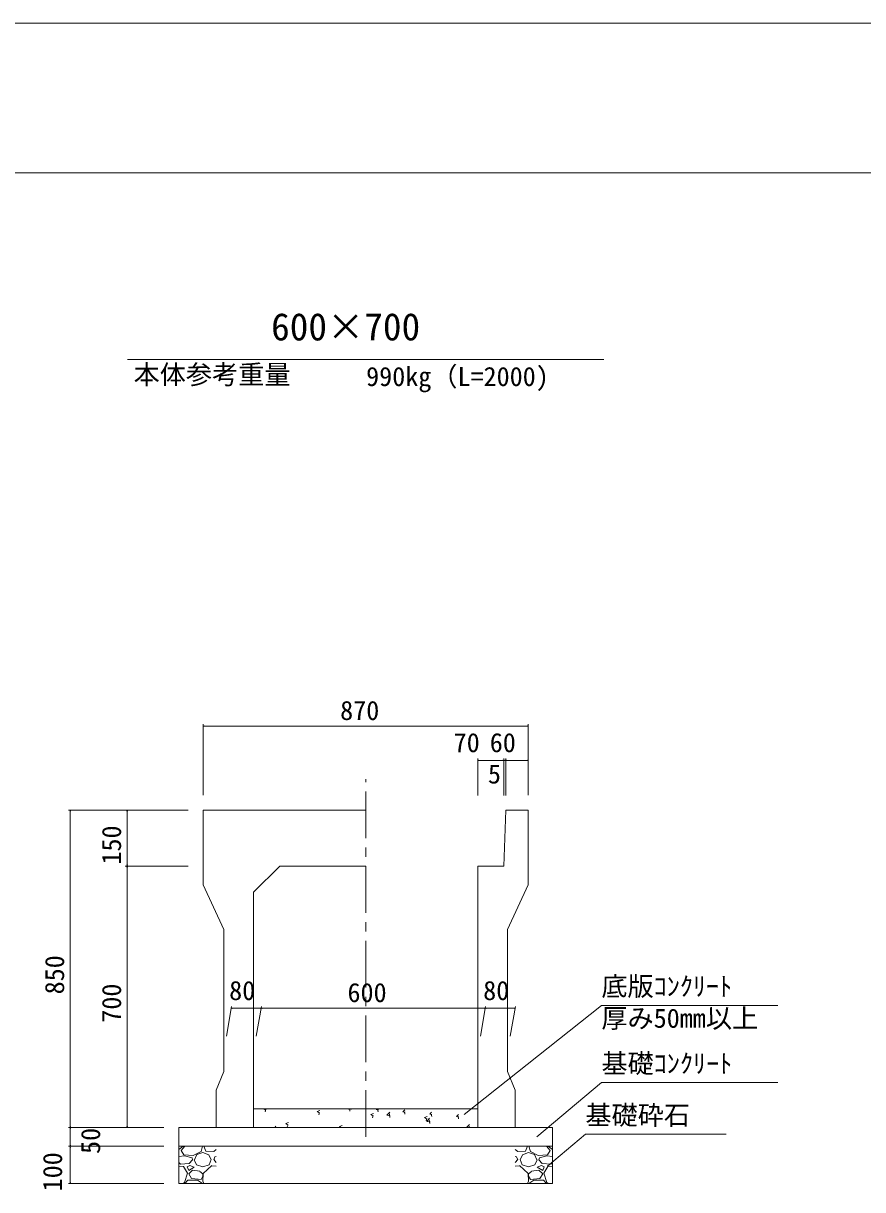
# Model space of a CAD drawing. Units: millimetres on the paper, scale 1:20. Extents: x 0 to 841, y 0 to 594.
# Drawn here: x 302.5 to 414.8, y 437.9 to 594 of the extents above; entities that cross this region are included whole.
import ezdxf
from ezdxf.enums import TextEntityAlignment as Align

# ---------------------------------------------------------------- set-up
doc = ezdxf.new("R2010")
doc.units = ezdxf.units.MM
doc.linetypes.add('USER1', pattern=[10, 6.25, -1.25, 1.25, -1.25])
for name, color, linetype, lineweight in [('D-STR-DIM（寸法）', 7, 'Continuous', 18), ('D-STR-HTXT（旗揚げ）', 4, 'Continuous', 18), ('D-STR-STRn（構造物）', 5, 'Continuous', 18), ('D-STR（構造物外形線）', 1, 'Continuous', 18), ('D-TTL(外枠）', 2, 'Continuous', 18), ('DEFPOINTS_2', 8, 'Continuous', 18)]:
    doc.layers.add(name, color=color, linetype=linetype, lineweight=lineweight)
doc.layers.add('D-STR-TXT（文字）', color=7, linetype='Continuous')
doc.styles.add('ＭＳ ゴシック', font='')
doc.styles.get('ＭＳ ゴシック').set_extended_font_data('MS Gothic')

msp = doc.modelspace()

# ---------------------------------------------------------------- linework, layer by layer
at = {"layer": 'D-STR-DIM（寸法）'}
for p, q in [((326.569, 490.674), (326.569, 500.162)), ((326.569, 499.912), (326.719, 499.937)), ((326.569, 499.912), (326.589, 499.912)), ((326.719, 499.887), (326.569, 499.912)), ((326.589, 499.912), (370.049, 499.912)), ((369.919, 499.937), (370.069, 499.912)), ((370.069, 499.912), (369.919, 499.887)), ((370.069, 499.912), (370.049, 499.912)), ((370.069, 490.674), (370.069, 500.162)), ((363.319, 490.637), (363.319, 495.58)), ((363.319, 495.33), (363.469, 495.355)), ((363.319, 495.33), (363.339, 495.33)), ((363.469, 495.305), (363.319, 495.33)), ((363.339, 495.33), (366.799, 495.33)), ((366.669, 495.355), (366.819, 495.33)), ((366.819, 495.33), (366.669, 495.305)), ((366.819, 495.33), (366.799, 495.33)), ((366.819, 490.637), (366.819, 495.58)), ((366.819, 490.637), (366.819, 495.58)), ((366.819, 495.33), (366.969, 495.355)), ((366.819, 495.33), (366.839, 495.33)), ((366.969, 495.305), (366.819, 495.33)), ((367.048, 495.33), (366.839, 495.33)), ((366.918, 495.355), (367.068, 495.33)), ((367.068, 495.33), (366.918, 495.305)), ((367.068, 495.33), (367.048, 495.33)), ((367.068, 490.639), (367.068, 495.58)), ((367.068, 490.639), (367.068, 495.58)), ((367.068, 495.33), (367.218, 495.355)), ((367.068, 495.33), (367.088, 495.33)), ((367.218, 495.305), (367.068, 495.33)), ((367.088, 495.33), (370.049, 495.33)), ((369.919, 495.355), (370.069, 495.33)), ((370.069, 495.33), (369.919, 495.305)), ((370.069, 495.33), (370.049, 495.33)), ((370.069, 490.674), (370.069, 495.58)), ((324.569, 488.674), (308.523, 488.674)), ((308.748, 488.524), (308.773, 488.674)), ((308.773, 488.674), (308.773, 488.654)), ((308.773, 488.674), (308.798, 488.524)), ((308.773, 488.654), (308.773, 446.194)), ((324.569, 488.674), (316.144, 488.674)), ((316.369, 488.524), (316.394, 488.674)), ((316.394, 488.674), (316.394, 488.654)), ((316.394, 488.674), (316.419, 488.524)), ((316.394, 488.654), (316.394, 481.194)), ((324.569, 481.174), (316.144, 481.174)), ((324.569, 481.174), (316.144, 481.174)), ((316.394, 481.174), (316.369, 481.324)), ((316.369, 481.024), (316.394, 481.174)), ((316.419, 481.324), (316.394, 481.174)), ((316.394, 481.174), (316.394, 481.194)), ((316.394, 481.174), (316.394, 481.154)), ((316.394, 481.174), (316.419, 481.024)), ((316.394, 481.154), (316.394, 446.194)), ((329.672, 458.426), (330.371, 462.394)), ((333.672, 458.426), (334.371, 462.394)), ((333.672, 458.426), (334.371, 462.394)), ((363.672, 458.426), (364.371, 462.394)), ((363.672, 458.426), (364.371, 462.394)), ((367.672, 458.426), (368.371, 462.394)), ((330.327, 462.144), (330.477, 462.169)), ((330.327, 462.144), (330.347, 462.144)), ((330.477, 462.119), (330.327, 462.144)), ((330.347, 462.144), (334.307, 462.144)), ((334.177, 462.169), (334.327, 462.144)), ((334.327, 462.144), (334.177, 462.119)), ((334.327, 462.144), (334.307, 462.144)), ((334.327, 462.144), (334.477, 462.169)), ((334.327, 462.144), (334.347, 462.144)), ((334.477, 462.119), (334.327, 462.144)), ((364.307, 462.144), (334.347, 462.144)), ((364.177, 462.169), (364.327, 462.144)), ((364.327, 462.144), (364.177, 462.119)), ((364.327, 462.144), (364.307, 462.144)), ((364.327, 462.144), (364.477, 462.169)), ((364.327, 462.144), (364.347, 462.144)), ((364.477, 462.119), (364.327, 462.144)), ((368.307, 462.144), (364.347, 462.144)), ((368.177, 462.169), (368.327, 462.144)), ((368.327, 462.144), (368.177, 462.119)), ((368.327, 462.144), (368.307, 462.144)), ((321.319, 446.174), (308.523, 446.174)), ((321.319, 446.174), (308.523, 446.174)), ((308.773, 446.174), (308.748, 446.324)), ((308.748, 446.024), (308.773, 446.174)), ((308.798, 446.324), (308.773, 446.174)), ((308.773, 446.174), (308.773, 446.194)), ((308.773, 446.174), (308.773, 446.154)), ((308.773, 446.174), (308.798, 446.024)), ((308.773, 446.154), (308.773, 443.694)), ((321.319, 446.174), (316.144, 446.174)), ((316.394, 446.174), (316.369, 446.324)), ((316.419, 446.324), (316.394, 446.174)), ((316.394, 446.174), (316.394, 446.194)), ((321.319, 443.674), (308.523, 443.674)), ((321.319, 443.674), (308.523, 443.674)), ((308.773, 443.674), (308.748, 443.824)), ((308.748, 443.524), (308.773, 443.674)), ((308.798, 443.824), (308.773, 443.674)), ((308.773, 443.674), (308.773, 443.694)), ((308.773, 443.674), (308.773, 443.654)), ((308.773, 443.674), (308.798, 443.524)), ((308.773, 443.654), (308.773, 438.694)), ((308.773, 438.674), (308.748, 438.824)), ((308.798, 438.824), (308.773, 438.674)), ((321.319, 438.674), (308.523, 438.674)), ((308.773, 438.674), (308.773, 438.694))]:
    msp.add_line(p, q, dxfattribs=at)
at = {"layer": 'D-STR-HTXT（旗揚げ）'}
for p, q in [((316.427, 549), (380.211, 549)), ((361.513, 447.939), (379.863, 462.534)), ((403.461, 462.534), (379.863, 462.534)), ((371.225, 444.943), (379.871, 452.207)), ((403.469, 452.207), (379.871, 452.207)), ((372.636, 441.014), (377.72, 445.276)), ((396.584, 445.276), (377.72, 445.276))]:
    msp.add_line(p, q, dxfattribs=at)
at = {"layer": 'D-STR-STRn（構造物）', "color": 7, "linetype": 'USER1'}
msp.add_line((348.319, 444.924), (348.319, 492.828), dxfattribs=at)
at = {"layer": 'D-STR-STRn（構造物）', "color": 7}
for p, q in [((333.319, 448.674), (363.319, 448.674)), ((334.691, 448.674), (334.885, 448.542)), ((334.845, 448.265), (334.946, 448.568)), ((341.822, 448.31), (342.172, 448.444)), ((341.822, 448.31), (342.071, 448.142)), ((342.031, 447.865), (342.132, 448.167)), ((345.814, 448.659), (345.828, 448.674)), ((345.814, 448.659), (346.259, 448.59)), ((346.215, 448.368), (346.18, 448.674)), ((346.392, 448.582), (346.375, 448.674)), ((349.719, 448.573), (349.804, 448.674)), ((349.719, 448.573), (350.018, 448.547)), ((349.978, 448.269), (349.92, 448.582)), ((351.15, 447.831), (351.54, 448.237)), ((353.305, 448.259), (353.546, 448.546)), ((353.305, 448.259), (353.604, 448.233)), ((353.564, 447.955), (353.506, 448.268)), ((356.891, 447.945), (357.132, 448.232)), ((337.621, 446.697), (337.971, 446.831)), ((337.621, 446.697), (337.87, 446.529)), ((349.008, 447.909), (349.358, 448.043)), ((349.008, 447.909), (349.257, 447.741)), ((349.216, 447.464), (349.318, 447.767)), ((351.15, 447.831), (351.595, 447.762)), ((351.551, 447.54), (351.496, 448.015)), ((356.194, 447.509), (356.544, 447.643)), ((356.194, 447.509), (356.442, 447.341)), ((356.402, 447.064), (356.503, 447.366)), ((356.486, 447.004), (356.876, 447.409)), ((356.486, 447.004), (356.931, 446.935)), ((356.888, 446.712), (356.832, 447.187)), ((356.891, 447.945), (357.19, 447.919)), ((357.151, 447.641), (357.093, 447.955)), ((360.478, 447.631), (360.719, 447.919)), ((360.478, 447.632), (360.777, 447.605)), ((360.737, 447.327), (360.679, 447.641)), ((361.822, 446.176), (362.212, 446.582)), ((336.157, 446.174), (336.308, 446.354)), ((337.83, 446.252), (337.931, 446.554)), ((344.807, 446.296), (345.157, 446.431)), ((344.807, 446.296), (344.989, 446.174)), ((361.823, 446.176), (361.838, 446.174)), ((362.19, 446.174), (362.169, 446.36))]:
    msp.add_line(p, q, dxfattribs=at)
at = {"layer": 'D-STR-STRn（構造物）'}
for p, q in [((323.319, 446.174), (373.319, 446.174)), ((323.319, 446.174), (323.319, 438.674)), ((373.319, 446.174), (373.319, 438.674)), ((323.319, 443.674), (373.319, 443.674)), ((323.319, 443.239), (323.882, 443.674)), ((323.628, 443.122), (324.125, 443.674)), ((326.479, 443.671), (326.279, 442.971)), ((326.65, 443.674), (326.92, 443.033)), ((369.988, 443.674), (369.719, 443.033)), ((370.159, 443.671), (370.359, 442.971)), ((373.01, 443.122), (372.514, 443.674)), ((373.319, 443.239), (372.756, 443.674)), ((324.082, 442.366), (323.319, 442.285)), ((323.988, 442.519), (323.638, 443.119)), ((325.225, 442.432), (323.975, 442.532)), ((325.076, 442.124), (324.076, 442.374)), ((325.128, 441.868), (325.078, 442.118)), ((326.28, 442.968), (325.23, 442.418)), ((325.427, 441.871), (325.727, 442.571)), ((325.728, 442.571), (326.528, 442.821)), ((326.526, 442.821), (327.326, 442.521)), ((326.925, 443.019), (327.975, 442.969)), ((327.329, 442.52), (327.629, 441.87)), ((328.319, 441.514), (327.976, 441.888)), ((327.977, 441.873), (328.127, 442.273)), ((327.978, 442.975), (328.319, 443.239)), ((328.319, 442.285), (328.132, 442.266)), ((368.66, 442.975), (368.319, 443.239)), ((368.319, 442.285), (368.506, 442.266)), ((368.319, 441.514), (368.662, 441.888)), ((368.661, 441.873), (368.511, 442.273)), ((369.713, 443.019), (368.663, 442.969)), ((369.31, 442.52), (369.01, 441.87)), ((370.112, 442.821), (369.312, 442.521)), ((370.91, 442.571), (370.11, 442.821)), ((370.358, 442.968), (371.408, 442.418)), ((371.212, 441.871), (370.912, 442.571)), ((371.414, 442.432), (372.664, 442.532)), ((371.51, 441.868), (371.56, 442.118)), ((371.562, 442.124), (372.562, 442.374)), ((372.556, 442.366), (373.319, 442.285)), ((372.651, 442.519), (373.001, 443.119)), ((323.526, 441.288), (323.319, 441.514)), ((323.929, 440.966), (323.319, 441.017)), ((324.674, 441.374), (323.524, 441.274)), ((324.489, 440.074), (323.939, 440.974)), ((324.426, 440.922), (324.626, 440.422)), ((324.777, 441.07), (324.427, 440.92)), ((324.626, 440.423), (325.376, 440.873)), ((325.128, 440.471), (324.628, 439.971)), ((325.128, 441.872), (324.678, 441.372)), ((325.379, 440.872), (324.779, 441.072)), ((326.134, 440.324), (325.134, 440.474)), ((325.373, 441.873), (325.673, 441.173)), ((325.674, 441.168), (326.524, 440.918)), ((326.531, 440.918), (327.381, 441.168)), ((327.729, 441.071), (326.579, 440.021)), ((327.376, 441.174), (327.626, 441.874)), ((328.319, 441.017), (327.729, 441.066)), ((368.319, 441.017), (368.909, 441.066)), ((368.909, 441.071), (370.059, 440.021)), ((369.262, 441.174), (369.012, 441.874)), ((370.108, 440.918), (369.258, 441.168)), ((370.964, 441.168), (370.114, 440.918)), ((370.505, 440.324), (371.505, 440.474)), ((371.265, 441.873), (370.965, 441.173)), ((371.259, 440.872), (371.859, 441.072)), ((372.012, 440.423), (371.262, 440.873)), ((371.51, 441.872), (371.96, 441.372)), ((371.511, 440.471), (372.011, 439.971)), ((371.861, 441.07), (372.211, 440.92)), ((371.964, 441.374), (373.114, 441.274)), ((372.212, 440.922), (372.012, 440.422)), ((372.149, 440.074), (372.699, 440.974)), ((372.709, 440.966), (373.319, 441.017)), ((373.112, 441.288), (373.319, 441.514)), ((323.882, 438.674), (324.078, 438.825)), ((324.078, 438.82), (324.478, 440.07)), ((324.125, 438.674), (324.528, 439.122)), ((324.528, 439.122), (325.828, 439.122)), ((324.626, 439.973), (325.026, 439.373)), ((325.029, 439.369), (326.279, 439.219)), ((325.826, 439.133), (326.476, 438.683)), ((326.538, 439.961), (326.138, 440.311)), ((326.279, 439.222), (326.529, 439.672)), ((326.52, 438.983), (326.65, 438.674)), ((326.575, 440.024), (326.525, 438.974)), ((326.528, 439.672), (326.528, 439.972)), ((370.119, 438.983), (369.988, 438.674)), ((370.063, 440.024), (370.113, 438.974)), ((370.1, 439.961), (370.5, 440.311)), ((370.359, 439.222), (370.109, 439.672)), ((370.11, 439.672), (370.11, 439.972)), ((370.812, 439.133), (370.162, 438.683)), ((371.609, 439.369), (370.359, 439.219)), ((372.11, 439.122), (370.81, 439.122)), ((372.012, 439.973), (371.612, 439.373)), ((372.514, 438.674), (372.11, 439.122)), ((372.56, 438.82), (372.16, 440.07)), ((372.756, 438.674), (372.56, 438.825)), ((323.319, 438.674), (356.819, 438.674)), ((323.319, 438.674), (373.319, 438.674))]:
    msp.add_line(p, q, dxfattribs=at)
at = {"layer": 'D-STR（構造物外形線）'}
for p, q in [((326.569, 488.674), (348.319, 488.674)), ((326.569, 488.674), (326.569, 478.674)), ((367.069, 488.674), (366.819, 481.174)), ((367.069, 488.674), (370.069, 488.674)), ((370.069, 488.674), (370.069, 478.674)), ((336.819, 481.174), (333.319, 477.674)), ((336.819, 481.174), (348.319, 481.174)), ((363.319, 481.174), (363.319, 446.174)), ((363.319, 481.174), (366.819, 481.174)), ((326.569, 478.674), (329.319, 472.674)), ((370.069, 478.674), (367.319, 472.674)), ((333.319, 477.674), (333.319, 446.174)), ((329.319, 453.674), (329.319, 472.674)), ((367.319, 453.674), (367.319, 472.674)), ((328.319, 451.174), (329.319, 453.674)), ((368.319, 451.174), (367.319, 453.674)), ((328.319, 446.174), (328.319, 451.174)), ((368.319, 446.174), (368.319, 451.174)), ((333.319, 446.174), (328.319, 446.174)), ((363.319, 446.174), (368.319, 446.174))]:
    msp.add_line(p, q, dxfattribs=at)
at = {"layer": 'D-TTL(外枠）'}
msp.add_line((25, 574), (820, 574), dxfattribs=at)
at = {"layer": 'DEFPOINTS_2'}
msp.add_line((0, 594), (841, 594), dxfattribs=at)

# ---------------------------------------------------------------- texts
at = {"layer": 'D-STR-DIM（寸法）', "style": 'ＭＳ ゴシック'}
for s, p in [('870', (344.899, 499.962)), ('70', (360.093, 495.655)), ('60', (364.924, 495.655)), ('5', (364.677, 491.459)), ('80', (330.044, 462.469)), ('600', (345.881, 462.194)), ('80', (364.044, 462.469))]:
    msp.add_text(s, height=2.566, dxfattribs=at).set_placement(p, align=Align.BOTTOM_LEFT)
for s, p in [('150', (316.344, 481.379)), ('850', (308.723, 464.004)), ('700', (316.344, 460.209)), ('50', (313.541, 442.641)), ('100', (308.448, 437.629))]:
    msp.add_text(s, height=2.566, rotation=90, dxfattribs=at).set_placement(p, align=Align.BOTTOM_LEFT)
at = {"layer": 'D-STR-TXT（文字）', "style": 'ＭＳ ゴシック'}
for s, height, p in [('600×700', 3.666, (335.659, 550.449)), ('本体参考重量', 2.566, (317.258, 544.933)), ('990kg（L=2000)', 2.566, (348.378, 544.67)), ('底版ｺﾝｸﾘｰﾄ', 2.566, (379.863, 463.034)), ('厚み50mm以上', 2.566, (379.863, 458.762)), ('基礎ｺﾝｸﾘｰﾄ', 2.566, (379.871, 452.707)), ('基礎砕石', 2.566, (377.72, 445.776))]:
    msp.add_text(s, height=height, dxfattribs=at).set_placement(p, align=Align.BOTTOM_LEFT)

doc.saveas('drawing.dxf')
